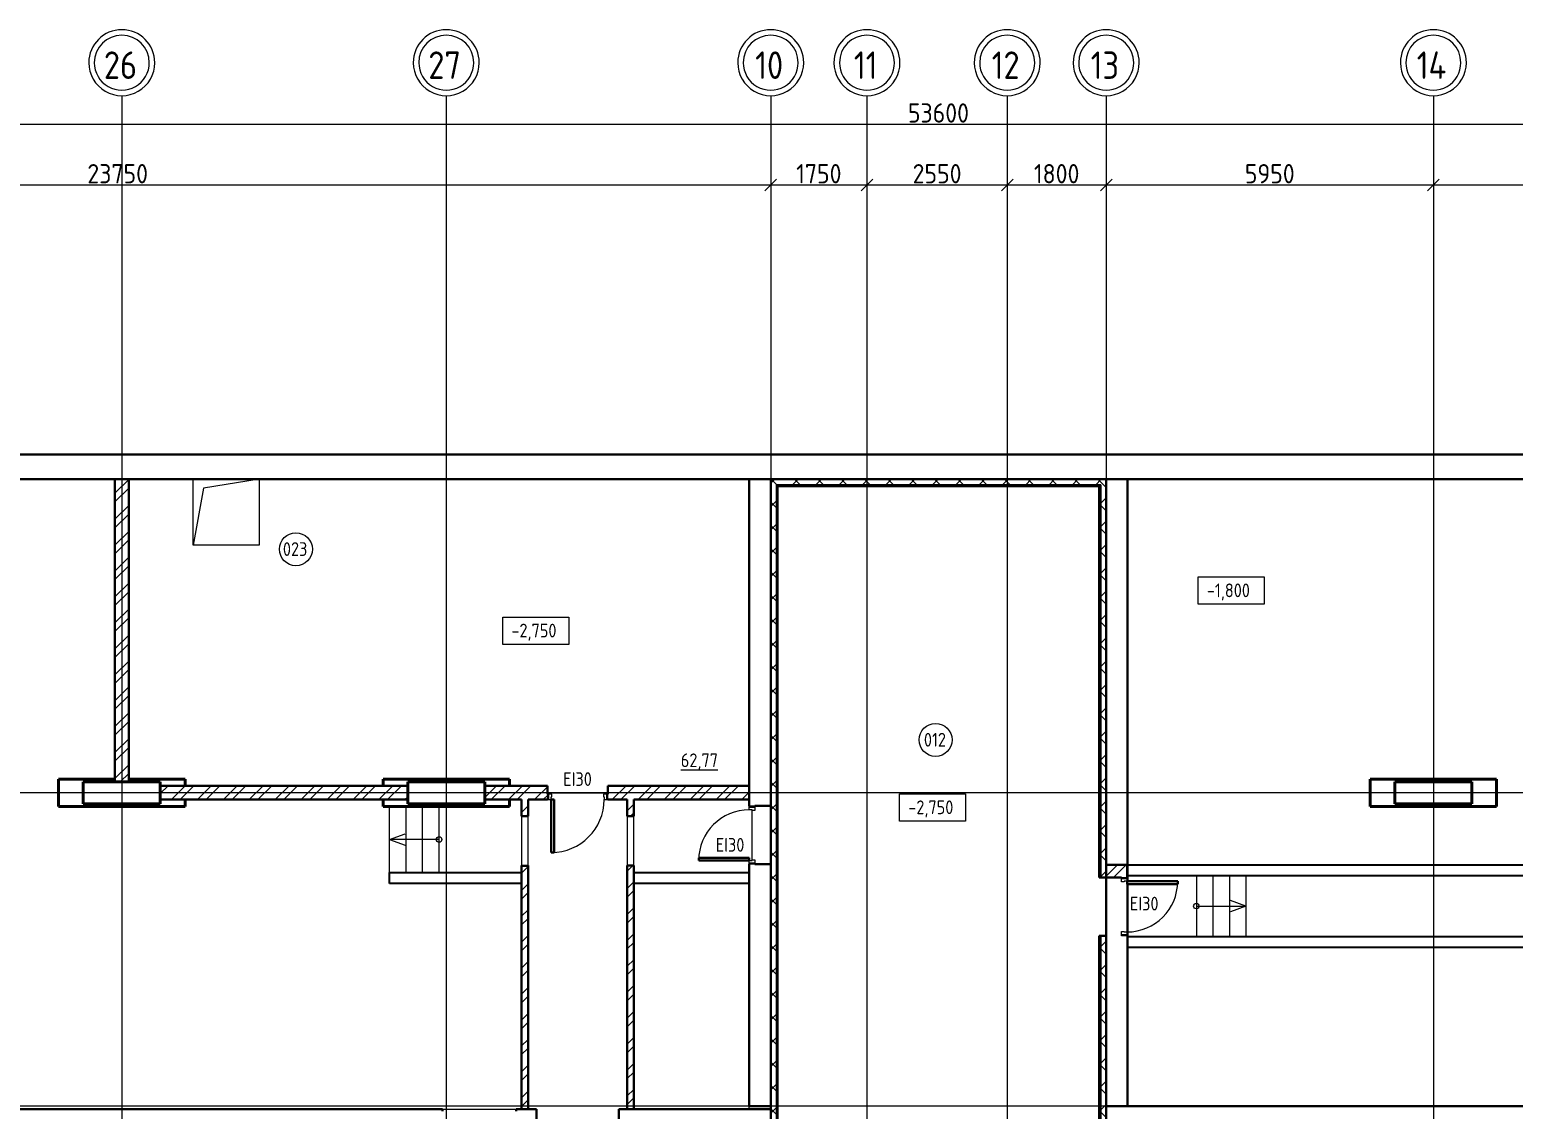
# Model space of a CAD drawing. Header units: millimetres. Extents: x -695119 to 412940, y -249585 to 622758.
# Drawn here: x -324664 to -297685, y 546971 to 566599 of the extents above; entities that cross this region are included whole.
import ezdxf

# ---------------------------------------------------------------- set-up
doc = ezdxf.new("R2010")
doc.units = ezdxf.units.MM
doc.linetypes.add('ADSK_Линия сетки', pattern=[25, 20, -2.5, 0, -2.5])
doc.linetypes.add('Сверху', pattern=[3.96875, 2.38125, -1.5875])
for name, color, linetype, lineweight in [('Двери', 8, 'Continuous', 9), ('Каркас_Импост', 8, 'Continuous', 9), ('Лестницы', 8, 'Continuous', 9), ('Линии', 7, 'Continuous', 9), ('Марки помещений', 8, 'Continuous', 20), ('Монтажный зазор', 8, 'Continuous', 9), ('Несущие колонны', 252, 'Continuous', 18), ('Оси', 252, 'Continuous', 9), ('Панель', 252, 'Continuous', 30), ('Перекрытия', 7, 'Continuous', 18), ('Размеры', 7, 'Continuous', 9), ('Средние линии', 8, 'Continuous', 30), ('Стены разрез', 7, 'Continuous', 30), ('Стены штриховка', 7, 'Continuous', 9), ('Текстовые примечания', 7, 'Continuous', 9), ('Типовые аннотации', 8, 'Continuous', 18), ('Элементы узлов', 8, 'Continuous', 18)]:
    doc.layers.add(name, color=color, linetype=linetype, lineweight=lineweight)
doc.layers.add('Стены', color=194, linetype='Continuous')
doc.styles.add('GOST Common', font='', dxfattribs={"width": 0.9, "height": 500})
doc.styles.add('GOST Common_2', font='', dxfattribs={"width": 0.9, "height": 250})
doc.styles.add('ISOCPEUR', font='isocpeur.ttf', dxfattribs={"width": 0.9, "height": 350})
doc.styles.get('GOST Common').set_extended_font_data('GOST type B')
doc.styles.get('GOST Common_2').set_extended_font_data('GOST type B')
doc.dimstyles.new('ADSK_Основной_3_5_мм', dxfattribs={"dimscale": 304.8, "dimtxt": 348.593412, "dimasz": 0.695866, "dimexe": 0.492126, "dimexo": 0.492126, "dimgap": 0.098425, "dimtad": 1, "dimdec": 0, "dimdsep": 46, "dimtxsty": 'ISOCPEUR', "dimblk1": 'OBLIQUE', "dimblk2": 'OBLIQUE', "dimsah": 1, "dimcen": 0.09, "dimdle": 0.492126, "dimazin": 0, "dimtfac": 1, "dimtdec": 4, "dimtix": 1, "dimtmove": 0, "dimatfit": 3, "dimfxl": 1, "dimtvp": 1, "dimtolj": 1, "dimtzin": 0, "dimlwd": 18, "dimlwe": 18, "dimarcsym": 2})
pattern_1 = [(45, (-308602.84, 531665.36), (-235.7317, 235.7317), []), (45, (-308445.7, 531665.36), (-235.7317, 235.7317), [])]
pattern_2 = [(45, (-308602.84, 531665.36), (-212.132, 212.132), []), (135, (-308602.84, 531665.36), (-212.132, -212.132), [])]

# ---------------------------------------------------------------- blocks, each defined once
blk = doc.blocks.new('AC_Дверь_Однопольная_Деревянная - Ш_Тех__1060х2200h Пр-3598555-План подвала смеж')
at = {"layer": 'Каркас_Импост'}
for p, q in [((-510, 190), (-460, 190)), ((-510, 90), (-510, 190)), ((-450, 90), (-510, 90)), ((-460, 190), (-460, 140)), ((-460, 140), (-450, 140)), ((-450, 140), (-450, 90)), ((450, 140), (460, 140)), ((450, 90), (450, 140)), ((510, 90), (450, 90)), ((460, 190), (510, 190)), ((460, 140), (460, 190)), ((510, 190), (510, 90))]:
    blk.add_line(p, q, dxfattribs=at)
at = {"layer": 'Монтажный зазор'}
for p, q in [((-530, 190), (-510, 190)), ((-530, 90), (-530, 190)), ((-510, 90), (-530, 90)), ((-510, 190), (-510, 90)), ((510, 190), (530, 190)), ((510, 90), (510, 190)), ((530, 90), (510, 90)), ((530, 190), (530, 90))]:
    blk.add_line(p, q, dxfattribs=at)
at = {"layer": 'Панель'}
for p, q in [((-460, 1110), (-410, 1110)), ((-460, 190), (-460, 1110)), ((-410, 1110), (-410, 190)), ((-410, 190), (-460, 190))]:
    blk.add_line(p, q, dxfattribs=at)
at = {"layer": 'Панель', "lineweight": 9}
blk.add_arc((-460, 190), 920, 0, 90, dxfattribs=at)
blk = doc.blocks.new('ADSK_КолоннаЖБ_Прямоугольная1 - 1200x1200 мм 4-3518381-План подвала смеж')
at = {"layer": 'Несущие колонны', "lineweight": 40}
for p, q in [((-1150, -250), (-1150, 250)), ((-1150, 250), (1150, 250)), ((1150, 250), (1150, -250)), ((1150, -250), (-1150, -250))]:
    blk.add_line(p, q, dxfattribs=at)
at = {"layer": 'Несущие колонны'}
for p, q in [((-1150, 250), (1150, 250)), ((-1150, -250), (-1150, 250)), ((1150, 250), (1150, -250)), ((1150, -250), (-1150, -250))]:
    blk.add_line(p, q, dxfattribs=at)
blk = doc.blocks.new('ADSK_КолоннаЖБ_Прямоугольная1 - 1200x1200 мм 3-3518232-План подвала смеж')
at = {"layer": 'Несущие колонны', "lineweight": 40}
for p, q in [((-700, 200), (700, 200)), ((-700, -200), (-700, 200)), ((700, 200), (700, -200)), ((700, -200), (-700, -200))]:
    blk.add_line(p, q, dxfattribs=at)
blk = doc.blocks.new('ADSK_КолоннаЖБ_Прямоугольная1 - 1200x1200 мм 4-V11-План подвала смеж')
at = {"layer": 'Несущие колонны', "lineweight": 40}
for p, q in [((-1150, 250), (1150, 250)), ((-1150, 125), (-1150, 250)), ((1150, 250), (1150, 125)), ((-1150, -250), (-1150, -125)), ((1150, -250), (-1150, -250)), ((1150, -125), (1150, -250))]:
    blk.add_line(p, q, dxfattribs=at)
blk = doc.blocks.new('ADSK_КолоннаЖБ_Прямоугольная1 - 1200x1200 мм 4-V12-План подвала смеж')
at = {"layer": 'Несущие колонны', "lineweight": 40}
for p, q in [((-1150, 250), (-125, 250)), ((-1150, -250), (-1150, 250)), ((125, 250), (1150, 250)), ((1150, 250), (1150, 125)), ((1150, -250), (-1150, -250)), ((1150, -125), (1150, -250))]:
    blk.add_line(p, q, dxfattribs=at)
blk = doc.blocks.new('AC_Дверь_Однопольная_Деревянная - Ш_Тех__1100х2200h Л-3548522-План подвала смеж')
at = {"layer": 'Каркас_Импост'}
for p, q in [((-480, 125), (-530, 125)), ((-530, 125), (-530, 25)), ((-530, 25), (-470, 25)), ((-480, 75), (-480, 125)), ((-470, 75), (-480, 75)), ((-470, 25), (-470, 75)), ((480, 75), (470, 75)), ((470, 75), (470, 25)), ((470, 25), (530, 25)), ((530, 125), (480, 125)), ((480, 125), (480, 75)), ((530, 25), (530, 125))]:
    blk.add_line(p, q, dxfattribs=at)
at = {"layer": 'Монтажный зазор'}
for p, q in [((-530, 125), (-550, 125)), ((-550, 125), (-550, 25)), ((-550, 25), (-530, 25)), ((-530, 25), (-530, 125)), ((550, 125), (530, 125)), ((530, 125), (530, 25)), ((530, 25), (550, 25)), ((550, 25), (550, 125))]:
    blk.add_line(p, q, dxfattribs=at)
at = {"layer": 'Панель'}
for p, q in [((480, 1085), (430, 1085)), ((430, 1085), (430, 125)), ((480, 125), (480, 1085)), ((430, 125), (480, 125))]:
    blk.add_line(p, q, dxfattribs=at)
at = {"layer": 'Панель', "lineweight": 9}
blk.add_arc((480, 125), 960, 90, 180, dxfattribs=at)
blk = doc.blocks.new('Дверь-Проем - 900 x 2100мм-3556249-План подвала смеж')
at = {"layer": 'Средние линии'}
for p, q in [((-458, 60), (-458, -60)), ((442, -60), (442, 60))]:
    blk.add_line(p, q, dxfattribs=at)
at = {"layer": 'Элементы узлов', "linetype": 'Сверху', "lineweight": 9}
for p, q in [((442, 60), (-458, 60)), ((-458, -60), (442, -60))]:
    blk.add_line(p, q, dxfattribs=at)
blk = doc.blocks.new('AC_Дверь_Однопольная_Деревянная - Ш_Тех__1060х2200h Пр-3596795-План подвала смеж')
at = {"layer": 'Каркас_Импост'}
for p, q in [((-510, 195), (-460, 195)), ((-510, 95), (-510, 195)), ((-450, 95), (-510, 95)), ((-460, 195), (-460, 145)), ((-460, 145), (-450, 145)), ((-450, 145), (-450, 95)), ((450, 145), (460, 145)), ((450, 95), (450, 145)), ((510, 95), (450, 95)), ((460, 195), (510, 195)), ((460, 145), (460, 195)), ((510, 195), (510, 95))]:
    blk.add_line(p, q, dxfattribs=at)
at = {"layer": 'Монтажный зазор'}
for p, q in [((-530, 195), (-510, 195)), ((-530, 95), (-530, 195)), ((-510, 95), (-530, 95)), ((-510, 195), (-510, 95)), ((510, 195), (530, 195)), ((510, 95), (510, 195)), ((530, 95), (510, 95)), ((530, 195), (530, 95))]:
    blk.add_line(p, q, dxfattribs=at)
at = {"layer": 'Панель'}
for p, q in [((-460, 1115), (-410, 1115)), ((-460, 195), (-460, 1115)), ((-410, 1115), (-410, 195)), ((-410, 195), (-460, 195))]:
    blk.add_line(p, q, dxfattribs=at)
at = {"layer": 'Панель', "lineweight": 9}
blk.add_arc((-460, 195), 920, 0, 90, dxfattribs=at)
blk = doc.blocks.new('ADSK_Стрелка1 - С кружком-518267-План подвала смеж')
at = {"layer": 'Элементы узлов'}
blk.add_line((0, 0), (900, 0), dxfattribs=at)
blk = doc.blocks.new('Ось сетки - Круг_Ø12 мм 2-461932-План подвала смеж')
at = {"layer": 'Оси', "lineweight": 20}
for radius, start, end in [(6, 360, 180), (5, 360, 180), (6, 180, 360), (5, 180, 360)]:
    blk.add_arc((0, 0), radius, start, end, dxfattribs=at)
blk = doc.blocks.new('_Oblique')
at = {"color": 0, "linetype": 'ByBlock', "lineweight": -2}
blk.add_line((-0.5, -0.5), (0.5, 0.5), dxfattribs=at)
blk = doc.blocks.new('*D641')
at = {"layer": 'Defpoints', "color": 0, "transparency": 16777216}
for p in [(-334939, 563876), (-311189, 563876), (-311189, 563776)]:
    blk.add_point(p, dxfattribs=at)
at = {"layer": 'Размеры', "color": 0, "lineweight": 18, "transparency": 16777216}
for p, q in [((-335089, 563776), (-311039, 563776)), ((-334939, 563726), (-334939, 563626)), ((-311189, 563726), (-311189, 563626))]:
    blk.add_line(p, q, dxfattribs=at)
at = {"layer": 'Размеры', "color": 0, "lineweight": 18, "transparency": 16777216, "xscale": 212.1, "yscale": 212.1, "zscale": 212.1, "rotation": 180}
blk.add_blockref('_Oblique', (-334939, 563776), dxfattribs=at)
at = {"layer": 'Размеры', "color": 0, "lineweight": 18, "transparency": 16777216, "xscale": 212.1, "yscale": 212.1, "zscale": 212.1}
blk.add_blockref('_Oblique', (-311189, 563776), dxfattribs=at)
at = {"layer": 'Размеры', "color": 0, "lineweight": 20, "transparency": 16777216, "insert": (-323064, 563981), "char_height": 350, "width": 1324.48, "attachment_point": 5, "style": 'ISOCPEUR'}
blk.add_mtext('\\A1;23750', dxfattribs=at)
blk = doc.blocks.new('*D642')
at = {"layer": 'Defpoints', "color": 0, "transparency": 16777216}
for p in [(-311189, 563876), (-309439, 563876), (-309439, 563776)]:
    blk.add_point(p, dxfattribs=at)
at = {"layer": 'Размеры', "color": 0, "lineweight": 18, "transparency": 16777216}
for p, q in [((-311339, 563776), (-309289, 563776)), ((-311189, 563726), (-311189, 563626)), ((-309439, 563726), (-309439, 563626))]:
    blk.add_line(p, q, dxfattribs=at)
at = {"layer": 'Размеры', "color": 0, "lineweight": 18, "transparency": 16777216, "xscale": 212.1, "yscale": 212.1, "zscale": 212.1, "rotation": 180}
blk.add_blockref('_Oblique', (-311189, 563776), dxfattribs=at)
at = {"layer": 'Размеры', "color": 0, "lineweight": 18, "transparency": 16777216, "xscale": 212.1, "yscale": 212.1, "zscale": 212.1}
blk.add_blockref('_Oblique', (-309439, 563776), dxfattribs=at)
at = {"layer": 'Размеры', "color": 0, "lineweight": 20, "transparency": 16777216, "insert": (-310314, 563981), "char_height": 350, "width": 980.83, "attachment_point": 5, "style": 'ISOCPEUR'}
blk.add_mtext('\\A1;1750', dxfattribs=at)
blk = doc.blocks.new('*D643')
at = {"layer": 'Defpoints', "color": 0, "transparency": 16777216}
for p in [(-309439, 563876), (-306889, 563876), (-306889, 563776)]:
    blk.add_point(p, dxfattribs=at)
at = {"layer": 'Размеры', "color": 0, "lineweight": 18, "transparency": 16777216}
for p, q in [((-309589, 563776), (-306739, 563776)), ((-309439, 563726), (-309439, 563626)), ((-306889, 563726), (-306889, 563626))]:
    blk.add_line(p, q, dxfattribs=at)
at = {"layer": 'Размеры', "color": 0, "lineweight": 18, "transparency": 16777216, "xscale": 212.1, "yscale": 212.1, "zscale": 212.1, "rotation": 180}
blk.add_blockref('_Oblique', (-309439, 563776), dxfattribs=at)
at = {"layer": 'Размеры', "color": 0, "lineweight": 18, "transparency": 16777216, "xscale": 212.1, "yscale": 212.1, "zscale": 212.1}
blk.add_blockref('_Oblique', (-306889, 563776), dxfattribs=at)
at = {"layer": 'Размеры', "color": 0, "lineweight": 20, "transparency": 16777216, "insert": (-308164, 563981), "char_height": 350, "width": 1059.58, "attachment_point": 5, "style": 'ISOCPEUR'}
blk.add_mtext('\\A1;2550', dxfattribs=at)
blk = doc.blocks.new('*D644')
at = {"layer": 'Defpoints', "color": 0, "transparency": 16777216}
for p in [(-306889, 563876), (-305089, 563876), (-305089, 563776)]:
    blk.add_point(p, dxfattribs=at)
at = {"layer": 'Размеры', "color": 0, "lineweight": 18, "transparency": 16777216}
for p, q in [((-307039, 563776), (-304939, 563776)), ((-306889, 563726), (-306889, 563626)), ((-305089, 563726), (-305089, 563626))]:
    blk.add_line(p, q, dxfattribs=at)
at = {"layer": 'Размеры', "color": 0, "lineweight": 18, "transparency": 16777216, "xscale": 212.1, "yscale": 212.1, "zscale": 212.1, "rotation": 180}
blk.add_blockref('_Oblique', (-306889, 563776), dxfattribs=at)
at = {"layer": 'Размеры', "color": 0, "lineweight": 18, "transparency": 16777216, "xscale": 212.1, "yscale": 212.1, "zscale": 212.1}
blk.add_blockref('_Oblique', (-305089, 563776), dxfattribs=at)
at = {"layer": 'Размеры', "color": 0, "lineweight": 20, "transparency": 16777216, "insert": (-305989, 563981), "char_height": 350, "width": 980.83, "attachment_point": 5, "style": 'ISOCPEUR'}
blk.add_mtext('\\A1;1800', dxfattribs=at)
blk = doc.blocks.new('*D645')
at = {"layer": 'Defpoints', "color": 0, "transparency": 16777216}
for p in [(-305089, 563876), (-299139, 563876), (-299139, 563776)]:
    blk.add_point(p, dxfattribs=at)
at = {"layer": 'Размеры', "color": 0, "lineweight": 18, "transparency": 16777216}
for p, q in [((-305239, 563776), (-298989, 563776)), ((-305089, 563726), (-305089, 563626)), ((-299139, 563726), (-299139, 563626))]:
    blk.add_line(p, q, dxfattribs=at)
at = {"layer": 'Размеры', "color": 0, "lineweight": 18, "transparency": 16777216, "xscale": 212.1, "yscale": 212.1, "zscale": 212.1, "rotation": 180}
blk.add_blockref('_Oblique', (-305089, 563776), dxfattribs=at)
at = {"layer": 'Размеры', "color": 0, "lineweight": 18, "transparency": 16777216, "xscale": 212.1, "yscale": 212.1, "zscale": 212.1}
blk.add_blockref('_Oblique', (-299139, 563776), dxfattribs=at)
at = {"layer": 'Размеры', "color": 0, "lineweight": 20, "transparency": 16777216, "insert": (-302114, 563981), "char_height": 350, "width": 1059.58, "attachment_point": 5, "style": 'ISOCPEUR'}
blk.add_mtext('\\A1;5950', dxfattribs=at)
blk = doc.blocks.new('*D646')
at = {"layer": 'Defpoints', "color": 0, "transparency": 16777216}
for p in [(-299139, 563876), (-293139, 563876), (-293139, 563776)]:
    blk.add_point(p, dxfattribs=at)
at = {"layer": 'Размеры', "color": 0, "lineweight": 18, "transparency": 16777216}
for p, q in [((-299289, 563776), (-292989, 563776)), ((-299139, 563726), (-299139, 563626)), ((-293139, 563726), (-293139, 563626))]:
    blk.add_line(p, q, dxfattribs=at)
at = {"layer": 'Размеры', "color": 0, "lineweight": 18, "transparency": 16777216, "xscale": 212.1, "yscale": 212.1, "zscale": 212.1, "rotation": 180}
blk.add_blockref('_Oblique', (-299139, 563776), dxfattribs=at)
at = {"layer": 'Размеры', "color": 0, "lineweight": 18, "transparency": 16777216, "xscale": 212.1, "yscale": 212.1, "zscale": 212.1}
blk.add_blockref('_Oblique', (-293139, 563776), dxfattribs=at)
at = {"layer": 'Размеры', "color": 0, "lineweight": 20, "transparency": 16777216, "insert": (-296139, 563981), "char_height": 350, "width": 1059.58, "attachment_point": 5, "style": 'ISOCPEUR'}
blk.add_mtext('\\A1;6000', dxfattribs=at)
blk = doc.blocks.new('*D649')
at = {"layer": 'Defpoints', "color": 0, "transparency": 16777216}
for p in [(-334939, 564980), (-281339, 564980), (-281339, 564880)]:
    blk.add_point(p, dxfattribs=at)
at = {"layer": 'Размеры', "color": 0, "lineweight": 18, "transparency": 16777216}
for p, q in [((-335089, 564880), (-281189, 564880)), ((-334939, 564830), (-334939, 564730)), ((-281339, 564830), (-281339, 564730))]:
    blk.add_line(p, q, dxfattribs=at)
at = {"layer": 'Размеры', "color": 0, "lineweight": 18, "transparency": 16777216, "xscale": 212.1, "yscale": 212.1, "zscale": 212.1, "rotation": 180}
blk.add_blockref('_Oblique', (-334939, 564880), dxfattribs=at)
at = {"layer": 'Размеры', "color": 0, "lineweight": 18, "transparency": 16777216, "xscale": 212.1, "yscale": 212.1, "zscale": 212.1}
blk.add_blockref('_Oblique', (-281339, 564880), dxfattribs=at)
at = {"layer": 'Размеры', "color": 0, "lineweight": 20, "transparency": 16777216, "insert": (-308139, 565085), "char_height": 350, "width": 1324.48, "attachment_point": 5, "style": 'ISOCPEUR'}
blk.add_mtext('\\A1;53600', dxfattribs=at)
blk = doc.blocks.new('ADSK_Марка_Помещение_ОдноЗначение_Номер - Номер-462100-План подвала смеж')
at = {"layer": 'Марки помещений'}
blk.add_circle((0, 0), 3, dxfattribs=at)

msp = doc.modelspace()

# ---------------------------------------------------------------- hatches: boundary and pattern name
at = {"layer": 'Стены разрез', "lineweight": 9}
h = msp.add_hatch(dxfattribs=at)
h.set_pattern_fill('FP_2', color=256, style=0, pattern_type=2)
h.set_pattern_definition(pattern_1)
h.paths.add_polyline_path([(-323113.82, 552925.625), (-322863.82, 552925.625), (-322863.82, 558425.625), (-323113.82, 558425.625)])
h = msp.add_hatch(dxfattribs=at)
h.set_pattern_fill('FP_8', color=256, style=0, pattern_type=2)
h.set_pattern_definition(pattern_2)
h.paths.add_polyline_path([(-311088.82, 558325.625), (-305088.82, 558325.625), (-305088.82, 558425.625), (-311188.82, 558425.625), (-311188.82, 558325.625)])
h = msp.add_hatch(dxfattribs=at)
h.set_pattern_fill('FP_8', color=256, style=0, pattern_type=2)
h.set_pattern_definition(pattern_2)
h.paths.add_polyline_path([(-311088.82, 558325.625), (-305088.82, 558325.625), (-305088.82, 558425.625), (-311188.82, 558425.625), (-311188.82, 558325.625)])
h = msp.add_hatch(dxfattribs=at)
h.set_pattern_fill('FP_8', color=256, style=0, pattern_type=2)
h.set_pattern_definition(pattern_2)
h.paths.add_polyline_path([(-311088.82, 543425.625), (-311088.82, 558325.625), (-311188.82, 558325.625), (-311188.82, 543425.625)])
h = msp.add_hatch(dxfattribs=at)
h.set_pattern_fill('FP_8', color=256, style=0, pattern_type=2)
h.set_pattern_definition(pattern_2)
h.paths.add_polyline_path([(-311088.82, 543425.625), (-311088.82, 558325.625), (-311188.82, 558325.625), (-311188.82, 543425.625)])
h = msp.add_hatch(dxfattribs=at)
h.set_pattern_fill('FP_15', color=256, angle=-90, style=0, pattern_type=2)
h.set_pattern_definition([(270, (-308191.47, 558198.04), (315, 9e-13), [70, -245]), (2e-13, (-308226.47, 558163.04), (-9e-13, 315), [70, -245]), (270, (-308296.47, 558198.04), (315, 9e-13), [70, -245]), (2e-13, (-308331.47, 558163.04), (-9e-13, 315), [70, -245]), (270, (-308401.47, 558198.04), (315, 9e-13), [70, -245]), (2e-13, (-308436.47, 558163.04), (-9e-13, 315), [70, -245]), (270, (-308191.47, 558303.04), (315, 9e-13), [70, -245]), (2e-13, (-308226.47, 558268.04), (-9e-13, 315), [70, -245]), (270, (-308296.47, 558303.04), (315, 9e-13), [70, -245]), (2e-13, (-308331.47, 558268.04), (-9e-13, 315), [70, -245]), (270, (-308401.47, 558303.04), (315, 9e-13), [70, -245]), (2e-13, (-308436.47, 558268.04), (-9e-13, 315), [70, -245]), (270, (-308191.47, 558408.04), (315, 9e-13), [70, -245]), (2e-13, (-308226.47, 558373.04), (-9e-13, 315), [70, -245]), (270, (-308296.47, 558408.04), (315, 9e-13), [70, -245]), (2e-13, (-308331.47, 558373.04), (-9e-13, 315), [70, -245]), (270, (-308401.47, 558408.04), (315, 9e-13), [70, -245]), (2e-13, (-308436.47, 558373.04), (-9e-13, 315), [70, -245])])
h.paths.add_polyline_path([(-305201.32, 558300.625), (-305201.32, 558313.125), (-311076.32, 558313.125), (-311076.32, 558300.625), (-305213.82, 558300.625)])
h = msp.add_hatch(dxfattribs=at)
h.set_pattern_fill('FP_18', color=256, angle=-90, style=0, pattern_type=2)
h.set_pattern_definition([(9e-14, (-310961.23, 550822.98), (-5e-13, 315), [70, -245]), (90, (-310926.23, 550787.98), (-315, -5e-13), [70, -245]), (9e-14, (-310961.23, 550717.98), (-5e-13, 315), [70, -245]), (90, (-310926.23, 550682.98), (-315, -5e-13), [70, -245]), (9e-14, (-310961.23, 550612.98), (-5e-13, 315), [70, -245]), (90, (-310926.23, 550577.98), (-315, -5e-13), [70, -245]), (9e-14, (-311066.23, 550822.98), (-5e-13, 315), [70, -245]), (90, (-311031.23, 550787.98), (-315, -5e-13), [70, -245]), (9e-14, (-311066.23, 550717.98), (-5e-13, 315), [70, -245]), (90, (-311031.23, 550682.98), (-315, -5e-13), [70, -245]), (9e-14, (-311066.23, 550612.98), (-5e-13, 315), [70, -245]), (90, (-311031.23, 550577.98), (-315, -5e-13), [70, -245]), (9e-14, (-311171.23, 550822.98), (-5e-13, 315), [70, -245]), (90, (-311136.23, 550787.98), (-315, -5e-13), [70, -245]), (9e-14, (-311171.23, 550717.98), (-5e-13, 315), [70, -245]), (90, (-311136.23, 550682.98), (-315, -5e-13), [70, -245]), (9e-14, (-311171.23, 550612.98), (-5e-13, 315), [70, -245]), (90, (-311136.23, 550577.98), (-315, -5e-13), [70, -245])])
h.paths.add_polyline_path([(-311063.82, 543450.625), (-311063.82, 558300.625), (-311076.32, 558300.625), (-311076.32, 543450.625)])
h = msp.add_hatch(dxfattribs=at)
h.set_pattern_fill('FP_16', color=256, angle=270, style=0, pattern_type=2)
h.set_pattern_definition([(180, (-305316.4, 550865.77), (5e-13, -315), [70, -245]), (270, (-305351.4, 550900.77), (315, 6e-13), [70, -245]), (180, (-305316.4, 550970.77), (5e-13, -315), [70, -245]), (270, (-305351.4, 551005.77), (315, 6e-13), [70, -245]), (180, (-305316.4, 551075.77), (5e-13, -315), [70, -245]), (270, (-305351.4, 551110.77), (315, 6e-13), [70, -245]), (180, (-305211.4, 550865.77), (5e-13, -315), [70, -245]), (270, (-305246.4, 550900.77), (315, 6e-13), [70, -245]), (180, (-305211.4, 550970.77), (5e-13, -315), [70, -245]), (270, (-305246.4, 551005.77), (315, 6e-13), [70, -245]), (180, (-305211.4, 551075.77), (5e-13, -315), [70, -245]), (270, (-305246.4, 551110.77), (315, 6e-13), [70, -245]), (180, (-305106.4, 550865.77), (5e-13, -315), [70, -245]), (270, (-305141.4, 550900.77), (315, 6e-13), [70, -245]), (180, (-305106.4, 550970.77), (5e-13, -315), [70, -245]), (270, (-305141.4, 551005.77), (315, 6e-13), [70, -245]), (180, (-305106.4, 551075.77), (5e-13, -315), [70, -245]), (270, (-305141.4, 551110.77), (315, 6e-13), [70, -245])])
h.paths.add_polyline_path([(-305213.82, 543438.125), (-305201.32, 543438.125), (-305201.32, 550125.625), (-305213.82, 550125.625), (-305213.82, 543450.625)])
h.paths.add_polyline_path([(-305201.32, 551185.625), (-305201.32, 558300.625), (-305213.82, 558300.625), (-305213.82, 551185.625)])
h = msp.add_hatch(dxfattribs=at)
h.set_pattern_fill('FP_8', color=256, style=0, pattern_type=2)
h.set_pattern_definition(pattern_2)
h.paths.add_polyline_path([(-305188.82, 543325.625), (-305088.82, 543325.625), (-305088.82, 550125.625), (-305188.82, 550125.625), (-305188.82, 543425.625)])
h.paths.add_polyline_path([(-305088.82, 551185.625), (-305088.82, 558325.625), (-305188.82, 558325.625), (-305188.82, 551185.625)])
h = msp.add_hatch(dxfattribs=at)
h.set_pattern_fill('FP_8', color=256, style=0, pattern_type=2)
h.set_pattern_definition(pattern_2)
h.paths.add_polyline_path([(-305188.82, 543325.625), (-305088.82, 543325.625), (-305088.82, 550125.625), (-305188.82, 550125.625), (-305188.82, 543425.625)])
h.paths.add_polyline_path([(-305088.82, 551185.625), (-305088.82, 558325.625), (-305188.82, 558325.625), (-305188.82, 551185.625)])
h = msp.add_hatch(dxfattribs=at)
h.set_pattern_fill('FP_2', color=256, style=0, pattern_type=2)
h.set_pattern_definition(pattern_1)
h.paths.add_polyline_path([(-313798.82, 552600.625), (-311578.82, 552600.625), (-311578.82, 552850.625), (-314148.82, 552850.625), (-314148.82, 552600.625)])
h.paths.add_polyline_path([(-316388.82, 552600.625), (-315248.82, 552600.625), (-315248.82, 552850.625), (-316388.82, 552850.625)])
h.paths.add_polyline_path([(-317788.82, 552600.625), (-317788.82, 552850.625), (-322288.82, 552850.625), (-322288.82, 552600.625), (-318320.075, 552600.625)])
h = msp.add_hatch(dxfattribs=at)
h.set_pattern_fill('FP_2', color=256, style=0, pattern_type=2)
h.set_pattern_definition(pattern_1)
h.paths.add_polyline_path([(-315598.82, 546970.625), (-315598.82, 551400.625), (-315718.82, 551400.625), (-315718.82, 546970.625)])
h.paths.add_polyline_path([(-315598.82, 552300.625), (-315598.82, 552600.625), (-315718.82, 552600.625), (-315718.82, 552300.625)])
h = msp.add_hatch(dxfattribs=at)
h.set_pattern_fill('FP_2', color=256, style=0, pattern_type=2)
h.set_pattern_definition(pattern_1)
h.paths.add_polyline_path([(-313678.82, 546970.625), (-313678.82, 551400.625), (-313798.82, 551400.625), (-313798.82, 546970.625)])
h.paths.add_polyline_path([(-313678.82, 552300.625), (-313678.82, 552600.625), (-313798.82, 552600.625), (-313798.82, 552300.625)])
h = msp.add_hatch(dxfattribs=at)
h.set_pattern_fill('FP_2', color=256, style=0, pattern_type=2)
h.set_pattern_definition(pattern_1)
h.paths.add_polyline_path([(-305088.82, 551185.625), (-304708.82, 551185.625), (-304708.82, 551415.626), (-305088.82, 551415.626)])

# ---------------------------------------------------------------- linework, layer by layer
at = {"lineweight": 18}
for p, q in [((-321693.82, 557225.625), (-321693.82, 558425.625)), ((-321501.262, 558266.062), (-321693.82, 557225.625)), ((-320493.82, 558425.625), (-321501.262, 558266.062)), ((-320493.82, 558425.625), (-320493.82, 557225.625)), ((-320493.82, 557225.625), (-321693.82, 557225.625))]:
    msp.add_line(p, q, dxfattribs=at)
at = {"layer": 'Лестницы'}
for p, q in [((-318118.82, 551275.625), (-318118.82, 552475.625)), ((-317818.82, 551275.625), (-317818.82, 552475.625)), ((-317818.82, 551275.625), (-317818.82, 552475.625)), ((-317518.82, 551275.625), (-317518.82, 552475.625)), ((-317518.82, 551275.625), (-317518.82, 552475.625)), ((-317218.82, 551275.625), (-317218.82, 552475.625)), ((-317218.82, 551275.625), (-317218.82, 552475.625)), ((-303448.82, 551215.626), (-303448.82, 550115.626)), ((-303448.82, 551215.626), (-303448.82, 550115.626)), ((-303148.82, 551215.626), (-303148.82, 550115.626)), ((-303148.82, 551215.626), (-303148.82, 550115.626)), ((-302848.82, 551215.626), (-302848.82, 550115.626)), ((-302848.82, 551215.626), (-302848.82, 550115.626)), ((-302548.82, 551215.626), (-302548.82, 550115.626))]:
    msp.add_line(p, q, dxfattribs=at)
at = {"layer": 'Линии'}
for p, q in [((-303415.257, 556652.144), (-302215.257, 556652.144)), ((-303415.257, 556152.144), (-303415.257, 556652.144)), ((-302215.257, 556652.144), (-302215.257, 556152.144)), ((-302215.257, 556152.144), (-303415.257, 556152.144)), ((-316061.611, 555921.371), (-314861.611, 555921.371)), ((-316061.611, 555421.371), (-316061.611, 555921.371)), ((-314861.611, 555921.371), (-314861.611, 555421.371)), ((-314861.611, 555421.371), (-316061.611, 555421.371)), ((-308844.602, 552708.151), (-307644.602, 552708.151)), ((-308844.602, 552208.151), (-308844.602, 552708.151)), ((-307644.602, 552708.151), (-307644.602, 552208.151)), ((-307644.602, 552208.151), (-308844.602, 552208.151))]:
    msp.add_line(p, q, dxfattribs=at)
at = {"layer": 'Несущие колонны'}
for p, q in [((-324138.82, 552975.625), (-323113.82, 552975.625)), ((-324138.82, 552475.625), (-324138.82, 552975.625)), ((-322863.82, 552975.625), (-321838.82, 552975.625)), ((-321838.82, 552975.625), (-321838.82, 552850.625)), ((-318238.82, 552975.625), (-315938.82, 552975.625)), ((-318238.82, 552850.625), (-318238.82, 552975.625)), ((-317788.82, 552850.625), (-317788.82, 552600.625)), ((-316388.82, 552600.625), (-316388.82, 552850.625)), ((-315938.82, 552975.625), (-315938.82, 552850.625)), ((-321838.82, 552600.625), (-321838.82, 552475.625)), ((-318238.82, 552475.625), (-318238.82, 552600.625)), ((-315938.82, 552600.625), (-315938.82, 552475.625)), ((-321838.82, 552475.625), (-324138.82, 552475.625)), ((-315938.82, 552475.625), (-318238.82, 552475.625))]:
    msp.add_line(p, q, dxfattribs=at)
at = {"layer": 'Несущие колонны', "lineweight": 40}
for p, q in [((-322288.82, 552925.625), (-323688.82, 552925.625)), ((-323688.82, 552925.625), (-323688.82, 552525.625)), ((-322288.82, 552525.625), (-322288.82, 552925.625)), ((-316388.82, 552925.625), (-317788.82, 552925.625)), ((-317788.82, 552925.625), (-317788.82, 552850.625)), ((-316388.82, 552850.625), (-316388.82, 552925.625)), ((-298438.82, 552925.625), (-299838.82, 552925.625)), ((-299838.82, 552925.625), (-299838.82, 552525.625)), ((-298438.82, 552525.625), (-298438.82, 552925.625)), ((-317788.82, 552600.625), (-317788.82, 552525.625)), ((-316388.82, 552525.625), (-316388.82, 552600.625)), ((-323688.82, 552525.625), (-322288.82, 552525.625)), ((-317788.82, 552525.625), (-316388.82, 552525.625)), ((-299838.82, 552525.625), (-298438.82, 552525.625))]:
    msp.add_line(p, q, dxfattribs=at)
at = {"layer": 'Оси', "linetype": 'ADSK_Линия сетки'}
for p, q in [((-322988.82, 565399.361), (-322988.82, 543579.207)), ((-317088.82, 565399.361), (-317088.82, 543579.207)), ((-311188.82, 565399.361), (-311188.82, 499129.94)), ((-309438.82, 565399.361), (-309438.82, 499129.94)), ((-306888.82, 565399.361), (-306888.82, 499129.94)), ((-305088.82, 565399.361), (-305088.82, 499129.94)), ((-299138.82, 565399.361), (-299138.82, 499129.94)), ((-278255.966, 558425.625), (-349011.098, 558425.625)), ((-278255.966, 552725.625), (-349011.098, 552725.625)), ((-278255.966, 547025.625), (-349011.098, 547025.625))]:
    msp.add_line(p, q, dxfattribs=at)
at = {"layer": 'Перекрытия', "color": 49, "true_color": 0x464646}
for p, q in [((-321693.82, 557225.625), (-321693.82, 558425.625)), ((-320493.82, 558425.625), (-320493.82, 557225.625)), ((-320493.82, 557225.625), (-321693.82, 557225.625)), ((-315248.82, 552725.625), (-314148.82, 552725.625)), ((-318118.82, 551275.625), (-318118.82, 552475.625)), ((-311528.82, 551505.625), (-311528.82, 552405.625)), ((-302548.82, 551215.626), (-302548.82, 550115.626)), ((-317158.82, 546970.625), (-315818.82, 546970.625)), ((-311578.82, 546970.625), (-311578.82, 547025.625))]:
    msp.add_line(p, q, dxfattribs=at)
at = {"layer": 'Стены'}
for p, q in [((-317788.82, 552600.625), (-317788.82, 552850.625)), ((-316388.82, 552850.625), (-316388.82, 552600.625)), ((-318118.82, 551275.625), (-315718.82, 551275.625)), ((-318118.82, 551075.625), (-318118.82, 551275.625)), ((-313678.82, 551275.625), (-311578.82, 551275.625)), ((-304698.82, 551415.626), (-289003.056, 551415.626)), ((-289203.056, 551215.626), (-304698.82, 551215.626)), ((-315718.82, 551075.625), (-318118.82, 551075.625)), ((-311578.82, 551075.625), (-313678.82, 551075.625)), ((-304698.82, 550115.626), (-290403.056, 550115.626)), ((-290603.056, 549915.626), (-304698.82, 549915.626))]:
    msp.add_line(p, q, dxfattribs=at)
at = {"layer": 'Стены разрез'}
for p, q in [((-280888.82, 558875.625), (-335388.82, 558875.625)), ((-334938.82, 558425.625), (-284138.82, 558425.625)), ((-323113.82, 558425.625), (-323113.82, 552925.625)), ((-322863.82, 552925.625), (-322863.82, 558425.625)), ((-311578.82, 558425.625), (-311578.82, 552485.625)), ((-305088.82, 558425.625), (-311188.82, 558425.625)), ((-311188.82, 558425.625), (-311188.82, 543325.625)), ((-311063.82, 558300.625), (-305213.82, 558300.625)), ((-311063.82, 543450.625), (-311063.82, 558300.625)), ((-305213.82, 558300.625), (-305213.82, 551185.625)), ((-305088.82, 543325.625), (-305088.82, 558425.625)), ((-304698.82, 551115.625), (-304698.82, 558425.625)), ((-323113.82, 552925.625), (-322863.82, 552925.625)), ((-317788.82, 552850.625), (-322288.82, 552850.625)), ((-322288.82, 552850.625), (-322288.82, 552600.625)), ((-315248.82, 552850.625), (-316388.82, 552850.625)), ((-315248.82, 552700.625), (-315248.82, 552850.625)), ((-311578.82, 552850.625), (-314148.82, 552850.625)), ((-314148.82, 552850.625), (-314148.82, 552700.625)), ((-322288.82, 552600.625), (-317788.82, 552600.625)), ((-316388.82, 552600.625), (-315718.82, 552600.625)), ((-315718.82, 552600.625), (-315718.82, 552300.625)), ((-315598.82, 552600.625), (-315248.82, 552600.625)), ((-315598.82, 552300.625), (-315598.82, 552600.625)), ((-314148.82, 552600.625), (-313798.82, 552600.625)), ((-313798.82, 552600.625), (-313798.82, 552300.625)), ((-313678.82, 552600.625), (-311578.82, 552600.625)), ((-313678.82, 552300.625), (-313678.82, 552600.625)), ((-311478.82, 552485.625), (-311188.82, 552485.625)), ((-315718.82, 551400.625), (-315718.82, 546970.625)), ((-315598.82, 546970.625), (-315598.82, 551400.625)), ((-313798.82, 551400.625), (-313798.82, 546970.625)), ((-313678.82, 546970.625), (-313678.82, 551400.625)), ((-311578.82, 551425.625), (-311578.82, 547025.625)), ((-311188.82, 551425.625), (-311478.82, 551425.625)), ((-305213.82, 551185.625), (-304808.82, 551185.625)), ((-304708.82, 551415.626), (-305088.82, 551415.626)), ((-304708.82, 551185.625), (-304708.82, 551415.626)), ((-304698.82, 547025.625), (-304698.82, 551065.625)), ((-305213.82, 550125.625), (-305213.82, 543450.625)), ((-305088.82, 550125.625), (-305213.82, 550125.625)), ((-317158.82, 546970.625), (-334938.82, 546970.625)), ((-317158.82, 546935.625), (-317158.82, 546970.625)), ((-315448.82, 546970.625), (-315818.82, 546970.625)), ((-315818.82, 546970.625), (-315818.82, 546935.625)), ((-315448.82, 546590.625), (-315448.82, 546970.625)), ((-311188.82, 546970.625), (-313948.82, 546970.625)), ((-313948.82, 546970.625), (-313948.82, 546590.625)), ((-311578.82, 547025.625), (-311188.82, 547025.625)), ((-305088.82, 547025.625), (-288488.82, 547025.625))]:
    msp.add_line(p, q, dxfattribs=at)
at = {"layer": 'Стены штриховка'}
for p, q in [((-305188.82, 558325.625), (-311088.82, 558325.625)), ((-311088.82, 558325.625), (-311088.82, 543425.625)), ((-305201.32, 558313.125), (-311076.32, 558313.125)), ((-311076.32, 558313.125), (-311076.32, 543438.125)), ((-305201.32, 558313.125), (-305201.32, 551185.625)), ((-305188.82, 558325.625), (-305188.82, 551185.625)), ((-305201.32, 550125.625), (-305201.32, 543438.125)), ((-305188.82, 550125.625), (-305188.82, 543425.625))]:
    msp.add_line(p, q, dxfattribs=at)
at = {"layer": 'Типовые аннотации', "lineweight": 20}
for p, q in [((-318118.82, 551875.625), (-317836.912, 551978.231)), ((-318118.82, 551875.625), (-317836.912, 551773.019)), ((-302548.82, 550665.626), (-302830.728, 550768.232)), ((-302548.82, 550665.626), (-302830.728, 550563.02))]:
    msp.add_line(p, q, dxfattribs=at)
for centre in [(-317218.82, 551875.625), (-303448.82, 550665.626)]:
    msp.add_circle(centre, 50, dxfattribs=at)

# ---------------------------------------------------------------- block references
at = {"layer": 'Двери'}
for name, p, rotation in [('AC_Дверь_Однопольная_Деревянная - Ш_Тех__1100х2200h Л-3548522-План подвала смеж', (-314698.82, 552725.625), 180), ('Дверь-Проем - 900 x 2100мм-3556249-План подвала смеж', (-315658.82, 551842.436), 269.9999999999999), ('Дверь-Проем - 900 x 2100мм-3556249-План подвала смеж', (-313738.82, 551858.814), 89.99999999999991), ('AC_Дверь_Однопольная_Деревянная - Ш_Тех__1060х2200h Пр-3596795-План подвала смеж', (-311383.82, 551955.625), 89.9999999999999), ('AC_Дверь_Однопольная_Деревянная - Ш_Тех__1060х2200h Пр-3598555-План подвала смеж', (-304898.82, 550655.625), 269.9999999999999)]:
    msp.add_blockref(name, p, dxfattribs=dict(at, rotation=rotation))
at = {"layer": 'Марки помещений', "xscale": 99.99999999999993, "yscale": 99.99999999999993, "zscale": 99.99999999999993}
for p in [(-319823.246, 557153.332), (-308190.791, 553687.065)]:
    msp.add_blockref('ADSK_Марка_Помещение_ОдноЗначение_Номер - Номер-462100-План подвала смеж', p, dxfattribs=at)
at = {"layer": 'Несущие колонны', "lineweight": 40}
for name, p in [('ADSK_КолоннаЖБ_Прямоугольная1 - 1200x1200 мм 4-V12-План подвала смеж', (-322988.82, 552725.625)), ('ADSK_КолоннаЖБ_Прямоугольная1 - 1200x1200 мм 3-3518232-План подвала смеж', (-322988.82, 552725.625)), ('ADSK_КолоннаЖБ_Прямоугольная1 - 1200x1200 мм 4-V11-План подвала смеж', (-317088.82, 552725.625)), ('ADSK_КолоннаЖБ_Прямоугольная1 - 1200x1200 мм 3-3518232-План подвала смеж', (-317088.82, 552725.625)), ('ADSK_КолоннаЖБ_Прямоугольная1 - 1200x1200 мм 3-3518232-План подвала смеж', (-299138.82, 552725.625))]:
    msp.add_blockref(name, p, dxfattribs=at)
at = {"layer": 'Несущие колонны'}
msp.add_blockref('ADSK_КолоннаЖБ_Прямоугольная1 - 1200x1200 мм 4-3518381-План подвала смеж', (-299138.82, 552725.625), dxfattribs=at)
at = {"layer": 'Оси', "lineweight": 20, "xscale": 99.99999999999993, "yscale": 99.99999999999993, "zscale": 99.99999999999993, "rotation": 180}
for p in [(-322988.82, 565999.361), (-317088.82, 565999.361), (-311188.82, 565999.361), (-309438.82, 565999.361), (-306888.82, 565999.361), (-305088.82, 565999.361), (-299138.82, 565999.361)]:
    msp.add_blockref('Ось сетки - Круг_Ø12 мм 2-461932-План подвала смеж', p, dxfattribs=at)
at = {"layer": 'Элементы узлов', "rotation": 180}
msp.add_blockref('ADSK_Стрелка1 - С кружком-518267-План подвала смеж', (-317218.82, 551875.625), dxfattribs=at)
at = {"layer": 'Элементы узлов'}
msp.add_blockref('ADSK_Стрелка1 - С кружком-518267-План подвала смеж', (-303448.82, 550665.626), dxfattribs=at)

# ---------------------------------------------------------------- texts
at = {"layer": 'Марки помещений', "lineweight": 9, "char_height": 250, "attachment_point": 1, "style": 'GOST Common_2'}
for s, insert, width in [('023', (-320059.503, 557281.057), 584.43019), ('012', (-308403.199, 553814.79), 526.70869), ('\\L62,77', (-312824.163, 553441.285), 873.03769)]:
    msp.add_mtext(s, dxfattribs=dict(at, insert=insert, width=width))
at = {"layer": 'Оси', "char_height": 500, "attachment_point": 1, "style": 'GOST Common'}
for s, insert, width in [('26', (-323315.59, 566203.973), 779.24025), ('27', (-317415.59, 566203.973), 779.24025), ('10', (-311471.04, 566203.973), 671.01244), ('11', (-309676.49, 566203.973), 562.78462), ('12', (-307171.04, 566203.973), 671.01244), ('13', (-305371.04, 566203.973), 671.01244), ('14', (-299441.74, 566203.973), 721.51875)]:
    msp.add_mtext(s, dxfattribs=dict(at, insert=insert, width=width))
at = {"layer": 'Текстовые примечания', "char_height": 250, "attachment_point": 1, "style": 'GOST Common_2'}
for s, insert, width in [('-1,800', (-303257.898, 556530.717), 1010.12625), ('-2,750', (-315904.251, 555799.944), 1067.84775), ('-2,750', (-308687.242, 552586.724), 1067.84775)]:
    msp.add_mtext(s, dxfattribs=dict(at, insert=insert, width=width))
at = {"layer": 'Текстовые примечания', "color": 1, "true_color": 0xff0000, "char_height": 250, "width": 663.79725, "attachment_point": 1, "style": 'GOST Common_2'}
for insert in [(-314962.925, 553099.002), (-312189.477, 551904.199), (-304658.66, 550835.681)]:
    msp.add_mtext('EI30', dxfattribs=dict(at, insert=insert))

# ---------------------------------------------------------------- dimensions: what is measured, and where the dimension line sits
at = {"layer": 'Размеры', "lineweight": 20}
for base, p1, p2, override, picture, middle in [((-281338.82, 564880.055), (-334938.82, 564980.04), (-281338.82, 564980.04), {"dimpost": '<>', "dimfxl": 53600}, '*D649', (-308138.82, 565085.055)), ((-311188.82, 563775.799), (-334938.82, 563875.784), (-311188.82, 563875.784), {"dimpost": '<>', "dimfxl": 23750}, '*D641', (-323063.82, 563980.799)), ((-309438.82, 563775.799), (-311188.82, 563875.784), (-309438.82, 563875.784), {"dimpost": '<>', "dimfxl": 1750}, '*D642', (-310313.82, 563980.799)), ((-306888.82, 563775.799), (-309438.82, 563875.784), (-306888.82, 563875.784), {"dimpost": '<>', "dimfxl": 2550}, '*D643', (-308163.82, 563980.799)), ((-305088.82, 563775.799), (-306888.82, 563875.784), (-305088.82, 563875.784), {"dimpost": '<>', "dimfxl": 1800}, '*D644', (-305988.82, 563980.799)), ((-299138.82, 563775.799), (-305088.82, 563875.784), (-299138.82, 563875.784), {"dimpost": '<>', "dimfxl": 5950}, '*D645', (-302113.82, 563980.799)), ((-293138.82, 563775.799), (-299138.82, 563875.784), (-293138.82, 563875.784), {"dimpost": '<>', "dimfxl": 6000}, '*D646', (-296138.82, 563980.799))]:
    dim = msp.add_linear_dim(base=base, p1=p1, p2=p2, dimstyle='ADSK_Основной_3_5_мм', override=override, dxfattribs=at)
    dim.commit()
    dim.dimension.update_dxf_attribs({"geometry": picture, "text_midpoint": middle})

doc.saveas('drawing.dxf')
